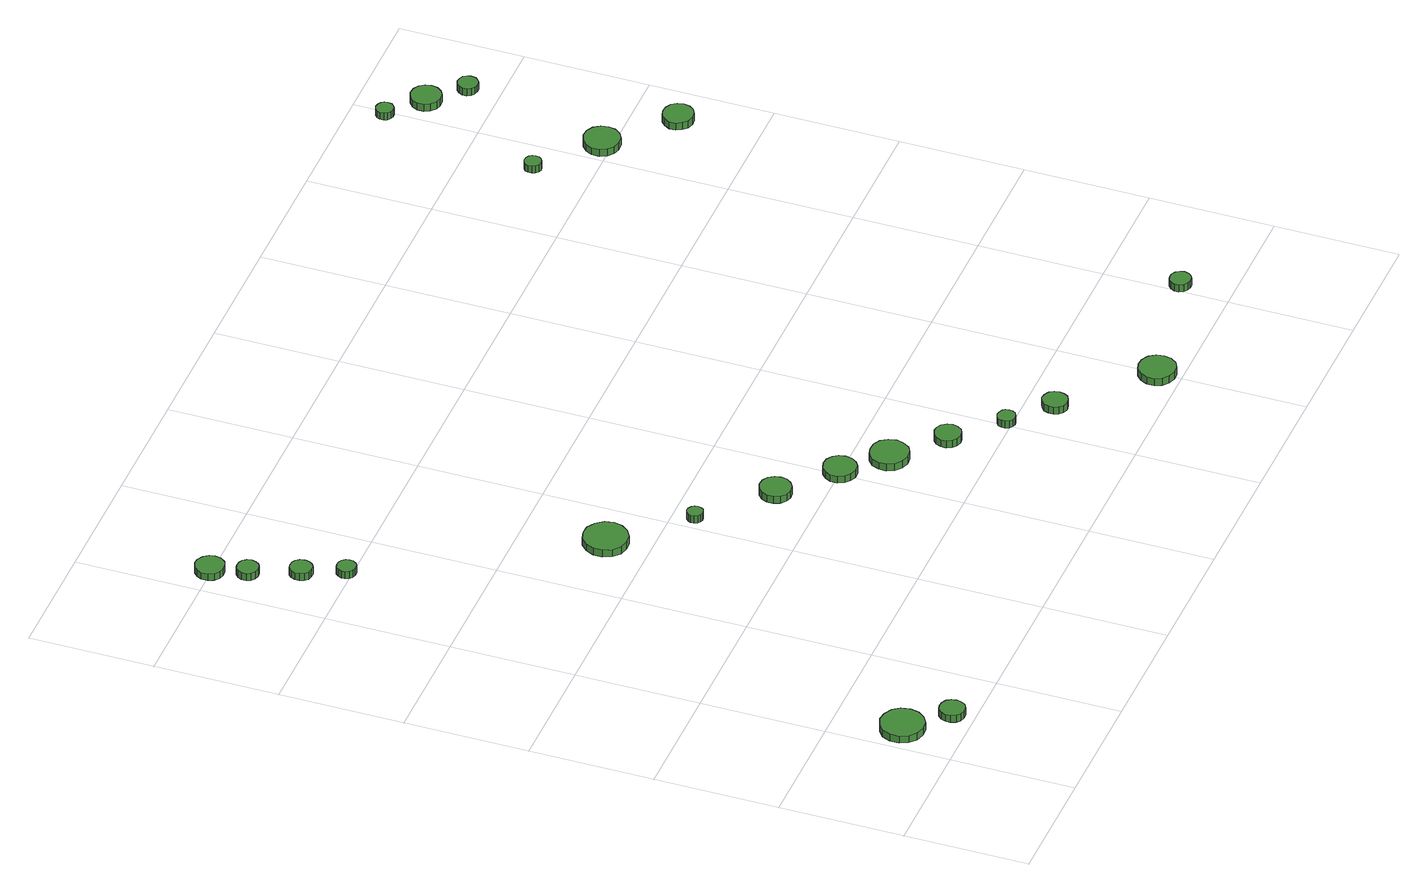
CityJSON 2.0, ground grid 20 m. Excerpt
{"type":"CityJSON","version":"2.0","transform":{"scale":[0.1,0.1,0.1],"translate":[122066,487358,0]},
"CityObjects":{
"tree1":{"type":"SolitaryVegetationObject","attributes":{"function":"something"},"geometry":[{"type":"MultiSurface","lod":"1","boundaries":[[[0,1,2,3,4,5,6,7,8,9,10,11,12,13,14]],[[15,16,17,18,19,20,21,22,23,24,25,26,27,28,29]],[[0,29,28,1]],[[1,28,27,2]],[[2,27,26,3]],[[3,26,25,4]],[[4,25,24,5]],[[5,24,23,6]],[[6,23,22,7]],[[7,22,21,8]],[[8,21,20,9]],[[9,20,19,10]],[[10,19,18,11]],[[11,18,17,12]],[[12,17,16,13]],[[13,16,15,14]],[[14,15,29,0]]]}]},
"tree2":{"type":"SolitaryVegetationObject","attributes":{"function":"something"},"geometry":[{"type":"MultiSurface","lod":"1","boundaries":[[[30,31,32,33,34,35,36,37,38,39,40,41,42,43,44]],[[45,46,47,48,49,50,51,52,53,54,55,56,57,58,59]],[[30,59,58,31]],[[31,58,57,32]],[[32,57,56,33]],[[33,56,55,34]],[[34,55,54,35]],[[35,54,53,36]],[[36,53,52,37]],[[37,52,51,38]],[[38,51,50,39]],[[39,50,49,40]],[[40,49,48,41]],[[41,48,47,42]],[[42,47,46,43]],[[43,46,45,44]],[[44,45,59,30]]]}]},
"tree3":{"type":"SolitaryVegetationObject","attributes":{"function":"something"},"geometry":[{"type":"MultiSurface","lod":"1","boundaries":[[[60,61,62,63,64,65,66,67,68,69,70,71,72,73,74]],[[75,76,77,78,79,80,81,82,83,84,85,86,87,88,89]],[[60,89,88,61]],[[61,88,87,62]],[[62,87,86,63]],[[63,86,85,64]],[[64,85,84,65]],[[65,84,83,66]],[[66,83,82,67]],[[67,82,81,68]],[[68,81,80,69]],[[69,80,79,70]],[[70,79,78,71]],[[71,78,77,72]],[[72,77,76,73]],[[73,76,75,74]],[[74,75,89,60]]]}]},
"tree4":{"type":"SolitaryVegetationObject","attributes":{"function":"something"},"geometry":[{"type":"MultiSurface","lod":"1","boundaries":[[[90,91,92,93,94,95,96,97,98,99,100,101,102,103,104]],[[105,106,107,108,109,110,111,112,113,114,115,116,117,118,119]],[[90,119,118,91]],[[91,118,117,92]],[[92,117,116,93]],[[93,116,115,94]],[[94,115,114,95]],[[95,114,113,96]],[[96,113,112,97]],[[97,112,111,98]],[[98,111,110,99]],[[99,110,109,100]],[[100,109,108,101]],[[101,108,107,102]],[[102,107,106,103]],[[103,106,105,104]],[[104,105,119,90]]]}]},
"tree5":{"type":"SolitaryVegetationObject","attributes":{"function":"something"},"geometry":[{"type":"MultiSurface","lod":"1","boundaries":[[[120,121,122,123,124,125,126,127,128,129,130,131,132,133,134]],[[135,136,137,138,139,140,141,142,143,144,145,146,147,148,149]],[[120,149,148,121]],[[121,148,147,122]],[[122,147,146,123]],[[123,146,145,124]],[[124,145,144,125]],[[125,144,143,126]],[[126,143,142,127]],[[127,142,141,128]],[[128,141,140,129]],[[129,140,139,130]],[[130,139,138,131]],[[131,138,137,132]],[[132,137,136,133]],[[133,136,135,134]],[[134,135,149,120]]]}]},
"tree6":{"type":"SolitaryVegetationObject","attributes":{"function":"something"},"geometry":[{"type":"MultiSurface","lod":"1","boundaries":[[[150,151,152,153,154,155,156,157,158,159,160,161,162,163,164]],[[165,166,167,168,169,170,171,172,173,174,175,176,177,178,179]],[[150,179,178,151]],[[151,178,177,152]],[[152,177,176,153]],[[153,176,175,154]],[[154,175,174,155]],[[155,174,173,156]],[[156,173,172,157]],[[157,172,171,158]],[[158,171,170,159]],[[159,170,169,160]],[[160,169,168,161]],[[161,168,167,162]],[[162,167,166,163]],[[163,166,165,164]],[[164,165,179,150]]]}]},
"tree7":{"type":"SolitaryVegetationObject","attributes":{"function":"something"},"geometry":[{"type":"MultiSurface","lod":"1","boundaries":[[[180,181,182,183,184,185,186,187,188,189,190,191,192,193,194]],[[195,196,197,198,199,200,201,202,203,204,205,206,207,208,209]],[[180,209,208,181]],[[181,208,207,182]],[[182,207,206,183]],[[183,206,205,184]],[[184,205,204,185]],[[185,204,203,186]],[[186,203,202,187]],[[187,202,201,188]],[[188,201,200,189]],[[189,200,199,190]],[[190,199,198,191]],[[191,198,197,192]],[[192,197,196,193]],[[193,196,195,194]],[[194,195,209,180]]]}]},
"tree8":{"type":"SolitaryVegetationObject","attributes":{"function":"something"},"geometry":[{"type":"MultiSurface","lod":"1","boundaries":[[[210,211,212,213,214,215,216,217,218,219,220,221,222,223,224]],[[225,226,227,228,229,230,231,232,233,234,235,236,237,238,239]],[[210,239,238,211]],[[211,238,237,212]],[[212,237,236,213]],[[213,236,235,214]],[[214,235,234,215]],[[215,234,233,216]],[[216,233,232,217]],[[217,232,231,218]],[[218,231,230,219]],[[219,230,229,220]],[[220,229,228,221]],[[221,228,227,222]],[[222,227,226,223]],[[223,226,225,224]],[[224,225,239,210]]]}]},
"tree9":{"type":"SolitaryVegetationObject","attributes":{"function":"something"},"geometry":[{"type":"MultiSurface","lod":"1","boundaries":[[[240,241,242,243,244,245,246,247,248,249,250,251,252,253,254]],[[255,256,257,258,259,260,261,262,263,264,265,266,267,268,269]],[[240,269,268,241]],[[241,268,267,242]],[[242,267,266,243]],[[243,266,265,244]],[[244,265,264,245]],[[245,264,263,246]],[[246,263,262,247]],[[247,262,261,248]],[[248,261,260,249]],[[249,260,259,250]],[[250,259,258,251]],[[251,258,257,252]],[[252,257,256,253]],[[253,256,255,254]],[[254,255,269,240]]]}]},
"tree10":{"type":"SolitaryVegetationObject","attributes":{"function":"something"},"geometry":[{"type":"MultiSurface","lod":"1","boundaries":[[[270,271,272,273,274,275,276,277,278,279,280,281,282,283,284]],[[285,286,287,288,289,290,291,292,293,294,295,296,297,298,299]],[[270,299,298,271]],[[271,298,297,272]],[[272,297,296,273]],[[273,296,295,274]],[[274,295,294,275]],[[275,294,293,276]],[[276,293,292,277]],[[277,292,291,278]],[[278,291,290,279]],[[279,290,289,280]],[[280,289,288,281]],[[281,288,287,282]],[[282,287,286,283]],[[283,286,285,284]],[[284,285,299,270]]]}]},
"tree11":{"type":"SolitaryVegetationObject","attributes":{"function":"something"},"geometry":[{"type":"MultiSurface","lod":"1","boundaries":[[[300,301,302,303,304,305,306,307,308,309,310,311,312,313,314]],[[315,316,317,318,319,320,321,322,323,324,325,326,327,328,329]],[[300,329,328,301]],[[301,328,327,302]],[[302,327,326,303]],[[303,326,325,304]],[[304,325,324,305]],[[305,324,323,306]],[[306,323,322,307]],[[307,322,321,308]],[[308,321,320,309]],[[309,320,319,310]],[[310,319,318,311]],[[311,318,317,312]],[[312,317,316,313]],[[313,316,315,314]],[[314,315,329,300]]]}]},
"tree12":{"type":"SolitaryVegetationObject","attributes":{"function":"something"},"geometry":[{"type":"MultiSurface","lod":"1","boundaries":[[[330,331,332,333,334,335,336,337,338,339,340,341,342,343,344]],[[345,346,347,348,349,350,351,352,353,354,355,356,357,358,359]],[[330,359,358,331]],[[331,358,357,332]],[[332,357,356,333]],[[333,356,355,334]],[[334,355,354,335]],[[335,354,353,336]],[[336,353,352,337]],[[337,352,351,338]],[[338,351,350,339]],[[339,350,349,340]],[[340,349,348,341]],[[341,348,347,342]],[[342,347,346,343]],[[343,346,345,344]],[[344,345,359,330]]]}]},
"tree13":{"type":"SolitaryVegetationObject","attributes":{"function":"something"},"geometry":[{"type":"MultiSurface","lod":"1","boundaries":[[[360,361,362,363,364,365,366,367,368,369,370,371,372,373,374]],[[375,376,377,378,379,380,381,382,383,384,385,386,387,388,389]],[[360,389,388,361]],[[361,388,387,362]],[[362,387,386,363]],[[363,386,385,364]],[[364,385,384,365]],[[365,384,383,366]],[[366,383,382,367]],[[367,382,381,368]],[[368,381,380,369]],[[369,380,379,370]],[[370,379,378,371]],[[371,378,377,372]],[[372,377,376,373]],[[373,376,375,374]],[[374,375,389,360]]]}]},
"tree14":{"type":"SolitaryVegetationObject","attributes":{"function":"something"},"geometry":[{"type":"MultiSurface","lod":"1","boundaries":[[[390,391,392,393,394,395,396,397,398,399,400,401,402,403,404]],[[405,406,407,408,409,410,411,412,413,414,415,416,417,418,419]],[[390,419,418,391]],[[391,418,417,392]],[[392,417,416,393]],[[393,416,415,394]],[[394,415,414,395]],[[395,414,413,396]],[[396,413,412,397]],[[397,412,411,398]],[[398,411,410,399]],[[399,410,409,400]],[[400,409,408,401]],[[401,408,407,402]],[[402,407,406,403]],[[403,406,405,404]],[[404,405,419,390]]]}]},
"tree15":{"type":"SolitaryVegetationObject","attributes":{"function":"something"},"geometry":[{"type":"MultiSurface","lod":"1","boundaries":[[[420,421,422,423,424,425,426,427,428,429,430,431,432,433,434]],[[435,436,437,438,439,440,441,442,443,444,445,446,447,448,449]],[[420,449,448,421]],[[421,448,447,422]],[[422,447,446,423]],[[423,446,445,424]],[[424,445,444,425]],[[425,444,443,426]],[[426,443,442,427]],[[427,442,441,428]],[[428,441,440,429]],[[429,440,439,430]],[[430,439,438,431]],[[431,438,437,432]],[[432,437,436,433]],[[433,436,435,434]],[[434,435,449,420]]]}]},
"tree16":{"type":"SolitaryVegetationObject","attributes":{"function":"something"},"geometry":[{"type":"MultiSurface","lod":"1","boundaries":[[[450,451,452,453,454,455,456,457,458,459,460,461,462,463,464]],[[465,466,467,468,469,470,471,472,473,474,475,476,477,478,479]],[[450,479,478,451]],[[451,478,477,452]],[[452,477,476,453]],[[453,476,475,454]],[[454,475,474,455]],[[455,474,473,456]],[[456,473,472,457]],[[457,472,471,458]],[[458,471,470,459]],[[459,470,469,460]],[[460,469,468,461]],[[461,468,467,462]],[[462,467,466,463]],[[463,466,465,464]],[[464,465,479,450]]]}]},
"tree17":{"type":"SolitaryVegetationObject","attributes":{"function":"something"},"geometry":[{"type":"MultiSurface","lod":"1","boundaries":[[[480,481,482,483,484,485,486,487,488,489,490,491,492,493,494]],[[495,496,497,498,499,500,501,502,503,504,505,506,507,508,509]],[[480,509,508,481]],[[481,508,507,482]],[[482,507,506,483]],[[483,506,505,484]],[[484,505,504,485]],[[485,504,503,486]],[[486,503,502,487]],[[487,502,501,488]],[[488,501,500,489]],[[489,500,499,490]],[[490,499,498,491]],[[491,498,497,492]],[[492,497,496,493]],[[493,496,495,494]],[[494,495,509,480]]]}]},
"tree18":{"type":"SolitaryVegetationObject","attributes":{"function":"something"},"geometry":[{"type":"MultiSurface","lod":"1","boundaries":[[[510,511,512,513,514,515,516,517,518,519,520,521,522,523,524]],[[525,526,527,528,529,530,531,532,533,534,535,536,537,538,539]],[[510,539,538,511]],[[511,538,537,512]],[[512,537,536,513]],[[513,536,535,514]],[[514,535,534,515]],[[515,534,533,516]],[[516,533,532,517]],[[517,532,531,518]],[[518,531,530,519]],[[519,530,529,520]],[[520,529,528,521]],[[521,528,527,522]],[[522,527,526,523]],[[523,526,525,524]],[[524,525,539,510]]]}]},
"tree19":{"type":"SolitaryVegetationObject","attributes":{"function":"something"},"geometry":[{"type":"MultiSurface","lod":"1","boundaries":[[[540,541,542,543,544,545,546,547,548,549,550,551,552,553,554]],[[555,556,557,558,559,560,561,562,563,564,565,566,567,568,569]],[[540,569,568,541]],[[541,568,567,542]],[[542,567,566,543]],[[543,566,565,544]],[[544,565,564,545]],[[545,564,563,546]],[[546,563,562,547]],[[547,562,561,548]],[[548,561,560,549]],[[549,560,559,550]],[[550,559,558,551]],[[551,558,557,552]],[[552,557,556,553]],[[553,556,555,554]],[[554,555,569,540]]]}]},
"tree20":{"type":"SolitaryVegetationObject","attributes":{"function":"something"},"geometry":[{"type":"MultiSurface","lod":"1","boundaries":[[[570,571,572,573,574,575,576,577,578,579,580,581,582,583,584]],[[585,586,587,588,589,590,591,592,593,594,595,596,597,598,599]],[[570,599,598,571]],[[571,598,597,572]],[[572,597,596,573]],[[573,596,595,574]],[[574,595,594,575]],[[575,594,593,576]],[[576,593,592,577]],[[577,592,591,578]],[[578,591,590,579]],[[579,590,589,580]],[[580,589,588,581]],[[581,588,587,582]],[[582,587,586,583]],[[583,586,585,584]],[[584,585,599,570]]]}]},
"tree21":{"type":"SolitaryVegetationObject","attributes":{"function":"something"},"geometry":[{"type":"MultiSurface","lod":"1","boundaries":[[[600,601,602,603,604,605,606,607,608,609,610,611,612,613,614]],[[615,616,617,618,619,620,621,622,623,624,625,626,627,628,629]],[[600,629,628,601]],[[601,628,627,602]],[[602,627,626,603]],[[603,626,625,604]],[[604,625,624,605]],[[605,624,623,606]],[[606,623,622,607]],[[607,622,621,608]],[[608,621,620,609]],[[609,620,619,610]],[[610,619,618,611]],[[611,618,617,612]],[[612,617,616,613]],[[613,616,615,614]],[[614,615,629,600]]]}]},
"tree22":{"type":"SolitaryVegetationObject","attributes":{"function":"something"},"geometry":[{"type":"MultiSurface","lod":"1","boundaries":[[[630,631,632,633,634,635,636,637,638,639,640,641,642,643,644]],[[645,646,647,648,649,650,651,652,653,654,655,656,657,658,659]],[[630,659,658,631]],[[631,658,657,632]],[[632,657,656,633]],[[633,656,655,634]],[[634,655,654,635]],[[635,654,653,636]],[[636,653,652,637]],[[637,652,651,638]],[[638,651,650,639]],[[639,650,649,640]],[[640,649,648,641]],[[641,648,647,642]],[[642,647,646,643]],[[643,646,645,644]],[[644,645,659,630]]]}]}
},
"vertices":[
[78,92,17],[75,107,17],[67,118,17],[54,125,17],[40,127,17],[26,122,17],[15,113,17],[9,100,17],[9,85,17],[15,72,17],[26,62,17],[40,58,17],[54,59,17],[67,67,17],[75,78,17],[75,78,4],[67,67,4],[54,59,4],[40,58,4],[26,62,4],[15,72,4],[9,85,4],[9,100,4],[15,113,4],[26,122,4],[40,127,4],[54,125,4],[67,118,4],[75,107,4],[78,92,4],
[124,35,16],[122,43,16],[118,50,16],[110,54,16],[102,55,16],[94,53,16],[88,47,16],[85,39,16],[85,31,16],[88,23,16],[94,18,16],[102,15,16],[110,16,16],[118,20,16],[122,27,16],[122,27,3],[118,20,3],[110,16,3],[102,15,3],[94,18,3],[88,23,3],[85,31,3],[85,39,3],[88,47,3],[94,53,3],[102,55,3],[110,54,3],[118,50,3],[122,43,3],[124,35,3],
[81,1147,15],[79,1154,15],[75,1160,15],[69,1163,15],[62,1164,15],[55,1162,15],[49,1157,15],[46,1151,15],[46,1143,15],[49,1137,15],[55,1132,15],[62,1130,15],[69,1131,15],[75,1134,15],[79,1140,15],[79,1140,2],[75,1134,2],[69,1131,2],[62,1130,2],[55,1132,2],[49,1137,2],[46,1143,2],[46,1151,2],[49,1157,2],[55,1162,2],[62,1164,2],[69,1163,2],[75,1160,2],[79,1154,2],[81,1147,2],
[71,1202,15],[69,1211,15],[63,1219,15],[54,1224,15],[45,1225,15],[36,1222,15],[29,1215,15],[25,1207,15],[25,1197,15],[29,1188,15],[36,1182,15],[45,1179,15],[54,1180,15],[63,1184,15],[69,1192,15],[69,1192,3],[63,1184,3],[54,1180,3],[45,1179,3],[36,1182,3],[29,1188,3],[25,1197,3],[25,1207,3],[29,1215,3],[36,1222,3],[45,1225,3],[54,1224,3],[63,1219,3],[69,1211,3],[71,1202,3],
[110,1072,14],[108,1080,14],[104,1086,14],[98,1089,14],[90,1090,14],[83,1088,14],[78,1083,14],[75,1076,14],[75,1069,14],[78,1062,14],[83,1057,14],[90,1055,14],[98,1055,14],[104,1059,14],[108,1065,14],[108,1065,1],[104,1059,1],[98,1055,1],[90,1055,1],[83,1057,1],[78,1062,1],[75,1069,1],[75,1076,1],[78,1083,1],[83,1088,1],[90,1090,1],[98,1089,1],[104,1086,1],[108,1080,1],[110,1072,1],
[132,1009,15],[131,1015,15],[127,1020,15],[122,1023,15],[115,1024,15],[109,1022,15],[105,1018,15],[102,1012,15],[102,1006,15],[105,1000,15],[109,996,15],[115,994,15],[122,994,15],[127,997,15],[131,1003,15],[131,1003,2],[127,997,2],[122,994,2],[115,994,2],[109,996,2],[105,1000,2],[102,1006,2],[102,1012,2],[105,1018,2],[109,1022,2],[115,1024,2],[122,1023,2],[127,1020,2],[131,1015,2],[132,1009,2],
[349,667,21],[346,681,21],[337,693,21],[324,701,21],[310,702,21],[296,698,21],[285,688,21],[279,674,21],[279,660,21],[285,646,21],[296,636,21],[310,632,21],[324,633,21],[337,641,21],[346,653,21],[346,653,8],[337,641,8],[324,633,8],[310,632,8],[296,636,8],[285,646,8],[279,660,8],[279,674,8],[285,688,8],[296,698,8],[310,702,8],[324,701,8],[337,693,8],[346,681,8],[349,667,8],
[436,565,16],[435,570,16],[432,574,16],[427,577,16],[422,578,16],[417,576,16],[413,572,16],[411,568,16],[411,562,16],[413,557,16],[417,554,16],[422,552,16],[427,553,16],[432,555,16],[435,560,16],[435,560,3],[432,555,3],[427,553,3],[422,552,3],[417,554,3],[413,557,3],[411,562,3],[411,568,3],[413,572,3],[417,576,3],[422,578,3],[427,577,3],[432,574,3],[435,570,3],[436,565,3],
[548,473,15],[546,483,15],[540,492,15],[531,497,15],[521,498,15],[511,495,15],[503,488,15],[499,478,15],[499,468,15],[503,458,15],[511,451,15],[521,448,15],[531,449,15],[540,455,15],[546,463,15],[546,463,2],[540,455,2],[531,449,2],[521,448,2],[511,451,2],[503,458,2],[499,468,2],[499,478,2],[503,488,2],[511,495,2],[521,498,2],[531,497,2],[540,492,2],[546,483,2],[548,473,2],
[630,400,15],[628,411,15],[622,419,15],[613,425,15],[602,426,15],[592,423,15],[584,415,15],[579,406,15],[579,395,15],[584,385,15],[592,378,15],[602,374,15],[613,375,15],[622,381,15],[628,390,15],[628,390,2],[622,381,2],[613,375,2],[602,374,2],[592,378,2],[584,385,2],[579,395,2],[579,406,2],[584,415,2],[592,423,2],[602,426,2],[613,425,2],[622,419,2],[628,411,2],[630,400,2],
[695,343,14],[692,355,14],[685,366,14],[674,372,14],[661,373,14],[649,370,14],[639,361,14],[634,349,14],[634,337,14],[639,325,14],[649,317,14],[661,313,14],[674,314,14],[685,320,14],[692,331,14],[692,331,1],[685,320,1],[674,314,1],[661,313,1],[649,317,1],[639,325,1],[634,337,1],[634,349,1],[639,361,1],[649,370,1],[661,373,1],[674,372,1],[685,366,1],[692,355,1],[695,343,1],
[759,277,15],[757,285,15],[752,293,15],[744,297,15],[736,298,15],[727,295,15],[721,289,15],[717,281,15],[717,272,15],[721,264,15],[727,259,15],[736,256,15],[744,257,15],[752,261,15],[757,268,15],[757,268,2],[752,261,2],[744,257,2],[736,256,2],[727,259,2],[721,264,2],[717,272,2],[717,281,2],[721,289,2],[727,295,2],[736,298,2],[744,297,2],[752,293,2],[757,285,2],[759,277,2],
[823,210,14],[822,216,14],[819,220,14],[813,223,14],[807,224,14],[802,222,14],[797,218,14],[795,213,14],[795,207,14],[797,201,14],[802,197,14],[807,195,14],[813,196,14],[819,199,14],[822,204,14],[822,204,1],[819,199,1],[813,196,1],[807,195,1],[802,197,1],[797,201,1],[795,207,1],[795,213,1],[797,218,1],[802,222,1],[807,224,1],[813,223,1],[819,220,1],[822,216,1],[823,210,1],
[891,155,14],[889,163,14],[885,170,14],[877,174,14],[869,175,14],[861,172,14],[855,166,14],[852,159,14],[852,151,14],[855,143,14],[861,137,14],[869,135,14],[877,136,14],[885,140,14],[889,147,14],[889,147,1],[885,140,1],[877,136,1],[869,135,1],[861,137,1],[855,143,1],[852,151,1],[852,159,1],[855,166,1],[861,172,1],[869,175,1],[877,174,1],[885,170,1],[889,163,1],[891,155,1],
[1026,38,16],[1024,50,16],[1017,60,16],[1006,66,16],[994,67,16],[982,64,16],[973,55,16],[968,44,16],[968,32,16],[973,21,16],[982,13,16],[994,9,16],[1006,10,16],[1017,16,16],[1024,26,16],[1024,26,3],[1017,16,3],[1006,10,3],[994,9,3],[982,13,3],[973,21,3],[968,32,3],[968,44,3],[973,55,3],[982,64,3],[994,67,3],[1006,66,3],[1017,60,3],[1024,50,3],[1026,38,3],
[1231,81,16],[1229,88,16],[1225,94,16],[1219,97,16],[1212,98,16],[1206,96,16],[1200,91,16],[1197,85,16],[1197,78,16],[1200,71,16],[1206,67,16],[1212,65,16],[1219,65,16],[1225,69,16],[1229,74,16],[1229,74,3],[1225,69,3],[1219,65,3],[1212,65,3],[1206,67,3],[1200,71,3],[1197,78,3],[1197,85,3],[1200,91,3],[1206,96,3],[1212,98,3],[1219,97,3],[1225,94,3],[1229,88,3],[1231,81,3],
[1150,1089,24],[1149,1094,24],[1146,1099,24],[1141,1101,24],[1135,1102,24],[1130,1100,24],[1126,1097,24],[1124,1092,24],[1124,1086,24],[1126,1081,24],[1130,1077,24],[1135,1075,24],[1141,1076,24],[1146,1079,24],[1149,1083,24],[1149,1083,11],[1146,1079,11],[1141,1076,11],[1135,1075,11],[1130,1077,11],[1126,1081,11],[1124,1086,11],[1124,1092,11],[1126,1097,11],[1130,1100,11],[1135,1102,11],[1141,1101,11],[1146,1099,11],[1149,1094,11],[1150,1089,11],
[1255,1011,24],[1253,1023,24],[1246,1033,24],[1235,1039,24],[1223,1040,24],[1212,1036,24],[1203,1028,24],[1198,1017,24],[1198,1005,24],[1203,994,24],[1212,986,24],[1223,983,24],[1235,984,24],[1246,990,24],[1253,1000,24],[1253,1000,11],[1246,990,11],[1235,984,11],[1223,983,11],[1212,986,11],[1203,994,11],[1198,1005,11],[1198,1017,11],[1203,1028,11],[1212,1036,11],[1223,1040,11],[1235,1039,11],[1246,1033,11],[1253,1023,11],[1255,1011,11],
[1195,1342,25],[1194,1348,25],[1191,1352,25],[1186,1355,25],[1180,1356,25],[1175,1354,25],[1170,1350,25],[1168,1345,25],[1168,1339,25],[1170,1334,25],[1175,1330,25],[1180,1328,25],[1186,1329,25],[1191,1332,25],[1194,1336,25],[1194,1336,12],[1191,1332,12],[1186,1329,12],[1180,1328,12],[1175,1330,12],[1170,1334,12],[1168,1339,12],[1168,1345,12],[1170,1350,12],[1175,1354,12],[1180,1356,12],[1186,1355,12],[1191,1352,12],[1194,1348,12],[1195,1342,12],
[1347,925,24],[1345,935,24],[1339,943,24],[1330,948,24],[1320,949,24],[1310,946,24],[1303,939,24],[1298,930,24],[1298,920,24],[1303,911,24],[1310,904,24],[1320,901,24],[1330,902,24],[1339,907,24],[1345,915,24],[1345,915,11],[1339,907,11],[1330,902,11],[1320,901,11],[1310,904,11],[1303,911,11],[1298,920,11],[1298,930,11],[1303,939,11],[1310,946,11],[1320,949,11],[1330,948,11],[1339,943,11],[1345,935,11],[1347,925,11],
[1257,1295,25],[1255,1305,25],[1249,1313,25],[1240,1318,25],[1230,1319,25],[1221,1316,25],[1213,1309,25],[1209,1300,25],[1209,1290,25],[1213,1281,25],[1221,1274,25],[1230,1271,25],[1240,1272,25],[1249,1277,25],[1255,1285,25],[1255,1285,12],[1249,1277,12],[1240,1272,12],[1230,1271,12],[1221,1274,12],[1213,1281,12],[1209,1290,12],[1209,1300,12],[1213,1309,12],[1221,1316,12],[1230,1319,12],[1240,1318,12],[1249,1313,12],[1255,1305,12],[1257,1295,12],
[1299,1247,25],[1298,1253,25],[1294,1259,25],[1288,1262,25],[1281,1263,25],[1275,1261,25],[1270,1256,25],[1267,1250,25],[1267,1243,25],[1270,1237,25],[1275,1233,25],[1281,1231,25],[1288,1231,25],[1294,1235,25],[1298,1240,25],[1298,1240,12],[1294,1235,12],[1288,1231,12],[1281,1231,12],[1275,1233,12],[1270,1237,12],[1267,1243,12],[1267,1250,12],[1270,1256,12],[1275,1261,12],[1281,1263,12],[1288,1262,12],[1294,1259,12],[1298,1253,12],[1299,1247,12]
]}
